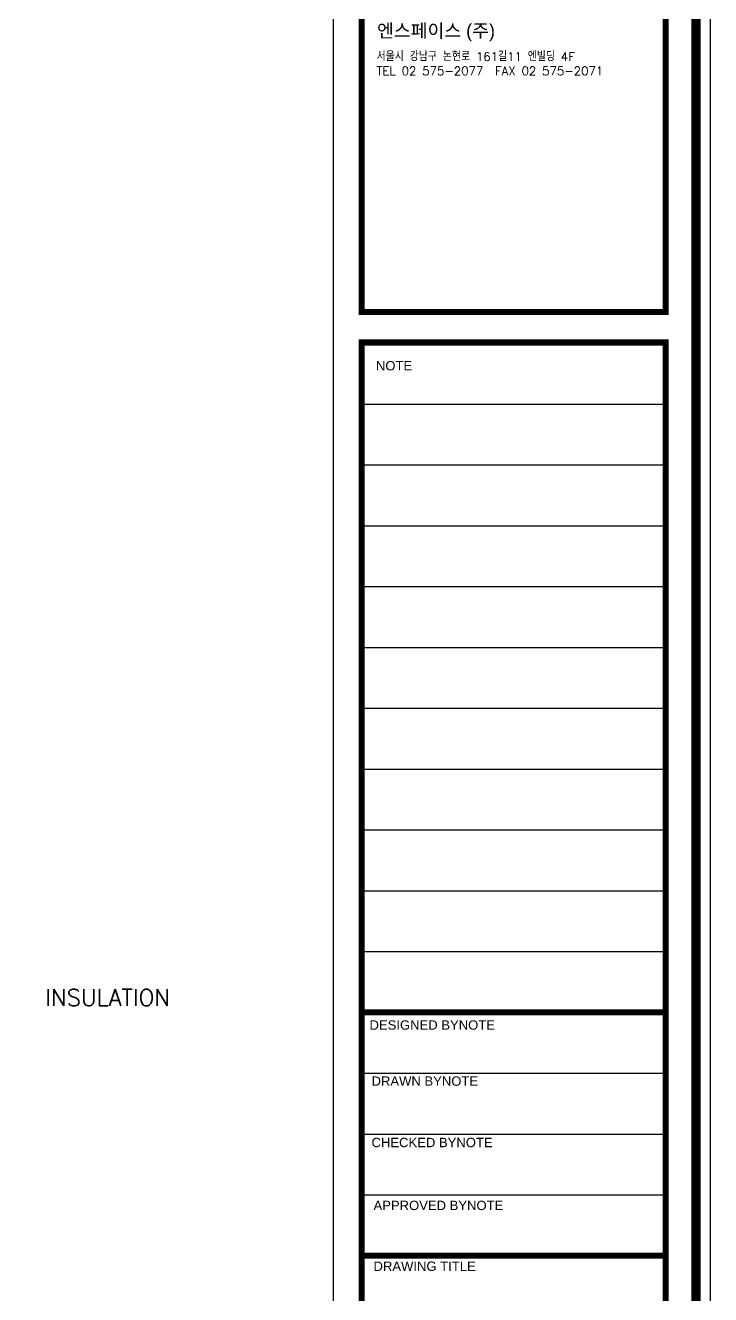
# Model space of a CAD drawing. Header units: millimetres. Extents: x 3549 to 7984, y 668 to 4080.
# Drawn here: x 4410.3 to 4657.8, y 1752.8 to 2211.1 of the extents above; entities that cross this region are included whole.
import ezdxf

# ---------------------------------------------------------------- set-up
doc = ezdxf.new("R2010")
doc.units = ezdxf.units.MM
for name, color, linetype in [('4', 4, 'Continuous'), ('nt', 34, 'Continuous'), ('TE 07', 7, 'Continuous'), ('TEXT', 2, 'Continuous')]:
    doc.layers.add(name, color=color, linetype=linetype)
doc.styles.add('HGTXT', font='romans.shx', dxfattribs={"bigfont": 'whgtxt.shx'})
doc.styles.get("Standard").update_dxf_attribs({"font": 'arial.ttf'})
doc.styles.add('style1', font='simplex.shx')

# ---------------------------------------------------------------- blocks, each defined once
blk = doc.blocks.new('AL-TEMPLATE')
at = {"color": 9}
for p, q in [((2716.82, 1392.97), (2800.02, 1392.97)), ((2716.82, 1376.33), (2800.02, 1376.33)), ((2716.82, 1359.69), (2800.02, 1359.69)), ((2716.82, 1343.05), (2800.02, 1343.05)), ((2716.82, 1326.41), (2800.02, 1326.41)), ((2716.82, 1309.77), (2800.02, 1309.77)), ((2716.82, 1293.13), (2800.02, 1293.13)), ((2716.82, 1276.49), (2800.02, 1276.49)), ((2716.82, 1259.85), (2800.02, 1259.85)), ((2716.82, 1243.21), (2800.02, 1243.21)), ((2716.82, 1209.93), (2800.02, 1209.93)), ((2716.82, 1193.29), (2800.02, 1193.29)), ((2716.82, 1176.65), (2800.02, 1176.65))]:
    blk.add_line(p, q, dxfattribs=at)
for points, const_width in [([(1976.34, 1509.45), (2808.34, 1509.45), (2808.34, 927.05), (1976.34, 927.05)], 2.5), ([(2716.82, 1501.32), (2800.02, 1501.32), (2800.02, 1418.12), (2716.82, 1418.12)], 1.66), ([(2716.82, 1409.8), (2800.02, 1409.8), (2800.02, 1026.89), (2716.82, 1026.89)], 1.66)]:
    blk.add_lwpolyline(points, close=True, dxfattribs=dict(at, const_width=const_width))
at = {"color": 9, "const_width": 1.66}
for points in [[(2716.82, 1226.57), (2800.02, 1226.57)], [(2716.82, 1160.01), (2800.02, 1160.01)]]:
    blk.add_lwpolyline(points, dxfattribs=at)
at = {"layer": 'nt', "color": 254, "linetype": 'Continuous', "ltscale": 2}
blk.add_lwpolyline([(1972.34, 1515.25), (1972.34, 921.25), (2812.34, 921.25), (2812.34, 1515.25)], close=True, dxfattribs=at)
at = {"layer": 'TE 07'}
blk.add_lwpolyline([(1984.07, 1501.32), (2709.08, 1501.32), (2709.08, 935.18), (1984.07, 935.18)], close=True, dxfattribs=at)
at = {"color": 150, "insert": (2721.06, 1496.93), "char_height": 3.6698, "attachment_point": 1, "style": 'HGTXT'}
blk.add_mtext('{\\fExpo M|b0|i0|c129|p18;엔스페이스 (주)}', dxfattribs=at)
at = {"color": 7, "insert": (2720.94, 1489.17), "char_height": 2.3487, "attachment_point": 1, "style": 'HGTXT'}
blk.add_mtext('서울시 강남구 논현로 161길11 엔빌딩 4F\\PTEL 02 575-2077  FAX 02 575-2071', dxfattribs=at)
at = {"color": 9, "attachment_point": 1}
for s, insert, char_height, width in [('NOTE', (2720.76, 1404.73), 2.556, 438.9676), ('DESIGNED BYNOTE', (2719.01, 1224.39), 2.5559, 438.9676), ('DRAWN BYNOTE', (2719.56, 1209.04), 2.5559, 438.9676), ('CHECKED BYNOTE', (2719.56, 1192.25), 2.5559, 438.9676), ('APPROVED BYNOTE', (2720.1, 1175.04), 2.5559, 438.9676), ('DRAWING TITLE', (2720.1, 1158.4), 2.5559, 438.9675)]:
    blk.add_mtext(s, dxfattribs=dict(at, insert=insert, char_height=char_height, width=width))

msp = doc.modelspace()

# ---------------------------------------------------------------- block references
at = {"layer": '4', "xscale": 1.32, "yscale": 1.32, "zscale": 1.32}
msp.add_blockref('AL-TEMPLATE', (945.56, 235.66), dxfattribs=at)

# ---------------------------------------------------------------- texts
at = {"layer": 'TEXT', "insert": (4462.57, 1863.07), "char_height": 6, "width": 63.0132, "attachment_point": 3, "style": 'style1'}
msp.add_mtext('INSULATION', dxfattribs=at)

doc.saveas('drawing.dxf')
